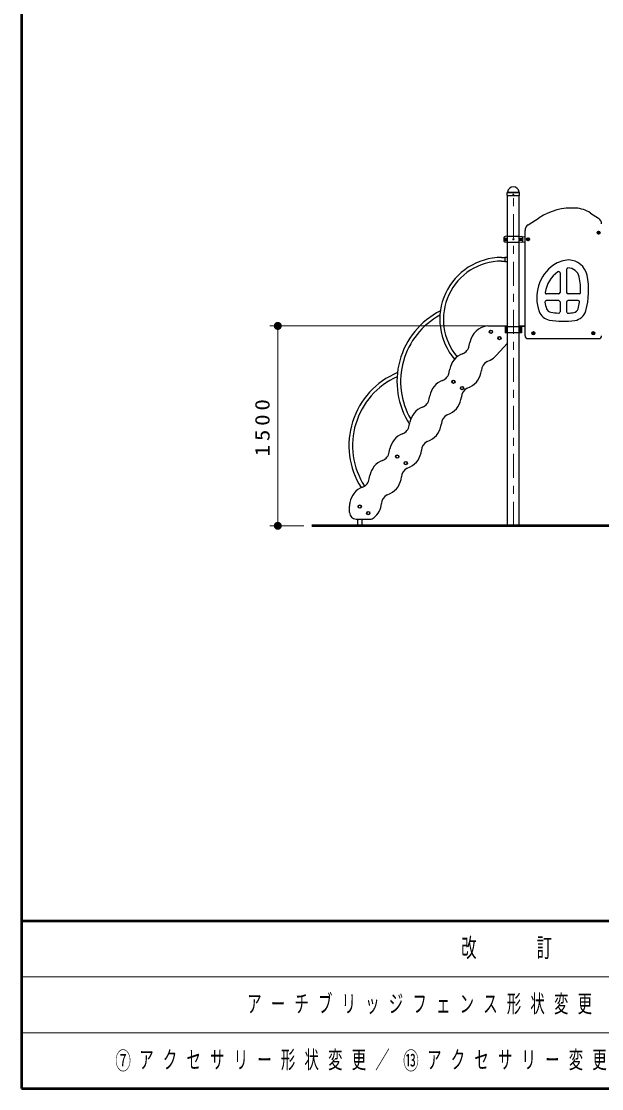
# Model space of a CAD drawing. Units: millimetres on the paper, scale 1:60. Extents: x -385 to 0, y -594 to 267.
# Drawn here: x -385 to -312.4, y -297 to -163.5 of the extents above; entities that cross this region are included whole.
import ezdxf
from ezdxf.enums import TextEntityAlignment as Align

# ---------------------------------------------------------------- set-up
doc = ezdxf.new("R2010")
doc.units = ezdxf.units.MM
doc.linetypes.add('USER1', pattern=[4.5, 2.5, -2])
doc.linetypes.add('USER2', pattern=[6, 3, -1, 1, -1])
doc.layers.add('1_60', color=7, linetype='Continuous', lineweight=25)
doc.layers.add('NAKAMURA図枠', color=7, linetype='Continuous', lineweight=13)
doc.layers.add('図面情報', color=7, linetype='Continuous')
doc.styles.add('ＭＳ ゴシック', font='')
doc.styles.get('ＭＳ ゴシック').set_extended_font_data('MS Gothic')

# ---------------------------------------------------------------- blocks, each defined once
blk = doc.blocks.new('filled_dot')
at = {"color": 0, "linetype": 'Continuous', "lineweight": -2, "const_width": 1.25}
blk.add_lwpolyline([(-0.625, 0, 1), (0.625, 0, 1)], format="xyb", close=True, dxfattribs=at)

msp = doc.modelspace()

# ---------------------------------------------------------------- linework, layer by layer
at = {"layer": '1_60'}
for p, q in [((-324.239, -185.273), (-324.232, -184.942)), ((-324.23, -185.281), (-324.239, -185.273)), ((-324.23, -185.281), (-322.698, -185.281)), ((-324.211, -184.894), (-324.193, -184.876)), ((-324.207, -226.598), (-324.207, -185.281)), ((-322.718, -184.894), (-322.736, -184.876)), ((-322.722, -226.598), (-322.722, -185.281)), ((-322.69, -185.273), (-322.698, -185.281)), ((-322.69, -185.273), (-322.697, -184.942)), ((-324.94, -193.037), (-324.524, -193.037)), ((-324.94, -193.491), (-324.524, -193.491)), ((-324.524, -192.997), (-324.524, -193.531)), ((-324.524, -192.997), (-324.207, -192.997)), ((-324.524, -193.531), (-324.207, -193.531)), ((-326.646, -201.597), (-324.207, -201.597)), ((-325.931, -201.597), (-324.207, -201.597)), ((-322.434, -201.698), (-324.495, -201.698)), ((-324.495, -201.698), (-324.495, -202.448)), ((-322.434, -202.448), (-324.495, -202.448)), ((-324.356, -201.698), (-324.356, -202.448)), ((-322.769, -201.698), (-322.769, -202.448)), ((-322.722, -201.598), (-322.006, -201.598)), ((-322.722, -201.636), (-322.006, -201.636)), ((-322.613, -201.698), (-322.613, -202.448)), ((-322.564, -201.698), (-322.564, -202.448)), ((-322.434, -201.698), (-322.434, -202.448)), ((-328.98, -204.066), (-328.908, -203.655)), ((-324.207, -203.742), (-325.595, -205.301)), ((-326.729, -206.065), (-326.356, -205.88)), ((-331.48, -207.399), (-331.408, -206.989)), ((-329.229, -209.398), (-328.856, -209.214)), ((-333.98, -210.732), (-333.908, -210.322)), ((-331.729, -212.732), (-331.356, -212.547)), ((-336.48, -214.066), (-336.408, -213.656)), ((-334.229, -216.065), (-333.856, -215.881)), ((-338.981, -217.399), (-338.908, -216.989)), ((-336.73, -219.398), (-336.356, -219.214)), ((-341.481, -220.733), (-341.408, -220.322)), ((-339.23, -222.732), (-338.856, -222.547)), ((-343.952, -224.931), (-343.952, -224.16)), ((-343.119, -225.765), (-341.41, -225.765)), ((-342.923, -226.598), (-342.923, -225.765)), ((-342.356, -226.598), (-342.356, -225.765))]:
    msp.add_line(p, q, dxfattribs=at)
at = {"layer": '1_60', "lineweight": 13}
for p, q in [((-324.209, -184.923), (-322.72, -184.923)), ((-324.179, -184.865), (-322.752, -184.865)), ((-324.464, -201.598), (-353.923, -201.598)), ((-352.923, -226.598), (-352.923, -201.598)), ((-326.089, -201.597), (-325.806, -201.597)), ((-324.473, -201.597), (-324.756, -201.597)), ((-349.657, -226.598), (-353.923, -226.598))]:
    msp.add_line(p, q, dxfattribs=at)
at = {"layer": '1_60', "linetype": 'USER1', "lineweight": 13}
msp.add_line((-324.206, -184.931), (-322.723, -184.931), dxfattribs=at)
at = {"layer": '1_60', "linetype": 'USER2', "lineweight": 13}
msp.add_line((-323.464, -226.598), (-323.464, -184.931), dxfattribs=at)
at = {"layer": '1_60', "color": 4}
for p, q in [((-321.627, -188.963), (-320.232, -188.058)), ((-313.822, -187.474), (-312.802, -188.136)), ((-322.006, -202.848), (-322.006, -189.655)), ((-321.698, -190.726), (-321.631, -190.687)), ((-321.698, -190.726), (-321.698, -190.803)), ((-321.698, -190.803), (-321.631, -190.841)), ((-321.631, -190.687), (-321.564, -190.726)), ((-321.631, -190.841), (-321.564, -190.803)), ((-321.564, -190.726), (-321.564, -190.803)), ((-312.864, -189.893), (-312.797, -189.854)), ((-312.864, -189.893), (-312.864, -189.97)), ((-312.864, -189.97), (-312.797, -190.008)), ((-312.797, -189.854), (-312.731, -189.893)), ((-312.797, -190.008), (-312.731, -189.97)), ((-312.731, -189.893), (-312.731, -189.97)), ((-321.031, -202.476), (-320.964, -202.438)), ((-321.031, -202.476), (-321.031, -202.553)), ((-321.031, -202.553), (-320.964, -202.592)), ((-320.964, -202.438), (-320.898, -202.476)), ((-320.964, -202.592), (-320.898, -202.553)), ((-320.898, -202.476), (-320.898, -202.553)), ((-313.531, -202.476), (-313.464, -202.438)), ((-313.531, -202.476), (-313.531, -202.553)), ((-313.531, -202.553), (-313.464, -202.592)), ((-313.464, -202.438), (-313.398, -202.476)), ((-313.464, -202.592), (-313.398, -202.553)), ((-313.398, -202.476), (-313.398, -202.553)), ((-321.673, -203.181), (-312.756, -203.181))]:
    msp.add_line(p, q, dxfattribs=at)
at = {"layer": '1_60', "color": 2, "lineweight": 13}
for p, q in [((-324.577, -190.918), (-324.577, -190.61)), ((-324.269, -190.61), (-324.577, -190.61)), ((-322.66, -190.61), (-322.352, -190.61)), ((-322.352, -190.918), (-322.352, -190.61)), ((-324.269, -190.918), (-324.577, -190.918)), ((-322.66, -190.918), (-322.352, -190.918))]:
    msp.add_line(p, q, dxfattribs=at)
at = {"layer": '1_60', "color": 2}
for p, q in [((-324.231, -190.389), (-324.494, -190.412)), ((-324.231, -190.389), (-322.697, -190.389)), ((-322.698, -190.389), (-322.006, -190.45)), ((-324.231, -191.139), (-324.494, -191.116)), ((-324.231, -191.139), (-322.697, -191.139)), ((-322.698, -191.139), (-322.006, -191.079)), ((-316.798, -194.515), (-316.798, -197.431)), ((-317.631, -194.962), (-317.631, -197.431)), ((-317.798, -198.431), (-319.344, -198.431)), ((-317.798, -197.598), (-319.328, -197.598)), ((-317.631, -198.598), (-317.631, -199.829)), ((-316.798, -198.598), (-316.798, -199.829)), ((-315.218, -197.598), (-316.631, -197.598)), ((-315.341, -198.431), (-316.631, -198.431))]:
    msp.add_line(p, q, dxfattribs=at)
at = {"layer": '1_60', "lineweight": 50}
msp.add_line((-177.369, -226.598), (-348.657, -226.598), dxfattribs=at)
at = {"layer": '1_60'}
for centre, radius in [((-323.464, -185.148), 0.05), ((-326.267, -202.322), 0.208), ((-325.2, -203.122), 0.208), ((-330.954, -208.573), 0.208), ((-329.887, -209.373), 0.208), ((-337.986, -217.948), 0.208), ((-336.919, -218.748), 0.208), ((-342.673, -224.198), 0.208), ((-341.606, -224.998), 0.208)]:
    msp.add_circle(centre, radius, dxfattribs=at)
at = {"layer": '1_60', "color": 2, "lineweight": 13}
for centre, radius in [((-324.423, -190.764), 0.154), ((-324.423, -190.764), 0.0833), ((-323.464, -190.764), 0.0833), ((-322.506, -190.764), 0.154), ((-322.506, -190.764), 0.0833)]:
    msp.add_circle(centre, radius, dxfattribs=at)
at = {"layer": '1_60', "lineweight": 13}
for centre, radius in [((-321.631, -190.764), 0.2), ((-312.797, -189.931), 0.2), ((-326.267, -202.322), 0.142), ((-320.964, -202.515), 0.2), ((-313.464, -202.515), 0.2), ((-325.2, -203.122), 0.142), ((-330.954, -208.573), 0.142), ((-329.887, -209.373), 0.142), ((-337.986, -217.948), 0.142), ((-336.919, -218.748), 0.142), ((-342.673, -224.198), 0.142), ((-341.606, -224.998), 0.142)]:
    msp.add_circle(centre, radius, dxfattribs=at)
at = {"layer": '1_60', "color": 4}
for centre in [(-321.631, -190.764), (-312.797, -189.931), (-320.964, -202.515), (-313.464, -202.515)]:
    msp.add_circle(centre, 0.175, dxfattribs=at)
at = {"layer": '1_60', "color": 4, "linetype": 'USER1', "lineweight": 13}
for centre in [(-321.631, -190.764), (-312.797, -189.931), (-320.964, -202.515), (-313.464, -202.515)]:
    msp.add_circle(centre, 0.104, dxfattribs=at)
at = {"layer": '1_60', "color": 4, "lineweight": 13}
for centre in [(-321.631, -190.764), (-312.797, -189.931), (-320.964, -202.515), (-313.464, -202.515)]:
    msp.add_circle(centre, 0.0917, dxfattribs=at)
at = {"layer": '1_60'}
for centre, radius, start, end in [((-323.464, -184.931), 0.72, 90, 173.3676), ((-323.464, -184.931), 0.72, 6.6324, 90), ((-324.162, -184.944), 0.07, 135, 178.99605), ((-324.226, -184.843), 0.0467, 315, 353.3676), ((-322.703, -184.843), 0.0467, 186.6324, 225), ((-322.767, -184.944), 0.07, 1.00395, 45), ((-324.94, -200.764), 7.727, 90, 220.40611), ((-324.94, -200.764), 7.274, 90, 220.21402), ((-328.13, -208.549), 9.893, 116.83602, 212.74529), ((-328.13, -208.549), 9.44, 118.61215, 209.98376), ((-326.446, -204.089), 2.5, 94.60074, 170), ((-330.293, -203.834), 1.333, 290.57944, 350), ((-328.946, -207.423), 2.5, 110.57944, 170), ((-327.462, -203.638), 2.5, 296.2602, 318.31733), ((-326.139, -207.261), 1.333, 116.2602, 175.68077), ((-334.135, -216.556), 9.893, 112.74484, 212.19005), ((-334.135, -216.556), 9.44, 114.20152, 212.55082), ((-332.793, -207.167), 1.333, 290.57944, 350), ((-329.962, -206.972), 2.5, 296.2602, 355.68077), ((-331.446, -210.756), 2.5, 110.57944, 170), ((-328.639, -210.594), 1.333, 116.2602, 175.68077), ((-335.294, -210.501), 1.333, 290.57944, 350), ((-332.462, -210.305), 2.5, 296.2602, 355.68077), ((-333.946, -214.09), 2.5, 110.57944, 170), ((-331.139, -213.927), 1.333, 116.2602, 175.68077), ((-337.794, -213.834), 1.333, 290.57944, 350), ((-334.962, -213.639), 2.5, 296.2602, 355.68077), ((-336.446, -217.423), 2.5, 110.57944, 170), ((-333.64, -217.261), 1.333, 116.2602, 175.68077), ((-340.294, -217.168), 1.333, 290.57944, 350), ((-337.462, -216.972), 2.5, 296.2602, 355.68077), ((-338.946, -220.756), 2.5, 110.57944, 170), ((-336.14, -220.594), 1.333, 116.2602, 175.68077), ((-342.794, -220.501), 1.333, 290.57944, 350), ((-339.962, -220.305), 2.5, 296.2602, 355.68077), ((-341.446, -224.09), 2.5, 110.57944, 170.17221), ((-338.64, -223.928), 1.333, 116.2602, 175.68077), ((-341.041, -224.16), 2.912, 170.17221, 180), ((-342.462, -223.639), 2.5, 309.15636, 355.68077), ((-343.119, -224.931), 0.833, 180, 270), ((-341.41, -224.931), 0.833, 270, 309.15636)]:
    msp.add_arc(centre, radius, start, end, dxfattribs=at)
at = {"layer": '1_60', "color": 4}
for centre, radius, start, end in [((-316.147, -194.348), 7.5, 86.29842, 123), ((-315.91, -190.689), 3.833, 57, 86.29842), ((-313.256, -188.835), 0.833, 0, 57), ((-321.173, -189.662), 0.833, 123, 180), ((-321.673, -202.848), 0.333, 180, 270), ((-312.756, -202.848), 0.333, 270, 0)]:
    msp.add_arc(centre, radius, start, end, dxfattribs=at)
at = {"layer": '1_60', "color": 2}
for centre, radius, start, end in [((-323.839, -190.764), 0.833, 163.80375, 196.19625), ((-324.48, -190.578), 0.167, 95, 163.80375), ((-322.449, -190.578), 0.167, 16.19625, 85), ((-323.089, -190.764), 0.833, 343.80375, 16.19625), ((-324.48, -190.95), 0.167, 196.19625, 265), ((-322.449, -190.95), 0.167, 275, 343.80375), ((-316.445, -196.779), 3.431, 91.51387, 124.89438), ((-316.536, -193.516), 0.167, 88.07227, 91.59908), ((-316.536, -193.516), 0.167, 88.07227, 91.59908), ((-316.612, -195.761), 2.413, 12.13973, 88.19476), ((-315.548, -198.066), 5, 124.89438, 200.23669), ((-315.548, -198.066), 4, 125.94133, 170.47071), ((-317.798, -194.962), 0.167, 0, 125.94133), ((-316.631, -194.515), 0.167, 90.88405, 180), ((-316.612, -195.761), 1.413, 12.13973, 90.88405), ((-323.214, -197.181), 8.167, 358.20921, 12.13973), ((-323.214, -197.181), 9.167, 343.90746, 12.13973), ((-319.328, -197.431), 0.167, 170.47071, 270), ((-317.798, -197.431), 0.167, 270, 0), ((-316.631, -197.431), 0.167, 180, 270), ((-315.218, -197.431), 0.167, 270, 358.20921), ((-319.344, -198.598), 0.167, 90, 187.97818), ((-315.548, -198.066), 4, 187.97818, 200.23669), ((-317.798, -198.598), 0.167, 0, 90), ((-316.631, -198.598), 0.167, 90, 180), ((-323.214, -197.181), 8.167, 343.90746, 349.80008), ((-315.341, -198.598), 0.167, 349.80008, 90), ((-318.675, -199.219), 1.667, 200.23669, 259.90338), ((-318.675, -199.219), 0.667, 200.23669, 259.90338), ((-317.214, -191.014), 9, 259.90338, 266.21356), ((-317.798, -199.829), 0.167, 266.21356, 0), ((-316.631, -199.829), 0.167, 180, 273.78644), ((-317.214, -191.014), 9, 273.78644, 278.32186), ((-316.008, -199.26), 0.667, 278.32186, 343.90746), ((-316.008, -199.26), 1.667, 278.32186, 343.90746), ((-317.214, -191.014), 10, 259.90338, 278.32186)]:
    msp.add_arc(centre, radius, start, end, dxfattribs=at)
at = {"layer": '1_60', "color": 2, "lineweight": 13}
for centre, start, end in [((-326.402, -190.764), 355.87048, 4.12952), ((-320.527, -190.764), 175.87048, 184.12952)]:
    msp.add_arc(centre, 2.139, start, end, dxfattribs=at)
at = {"layer": 'NAKAMURA図枠', "lineweight": 50}
for p, q in [((-385, -30), (-385, -297)), ((-385, -276), (0, -276)), ((-385, -297), (0, -297))]:
    msp.add_line(p, q, dxfattribs=at)
at = {"layer": 'NAKAMURA図枠'}
for p, q in [((-385, -283), (-243.5, -283)), ((-385, -290), (-243.5, -290))]:
    msp.add_line(p, q, dxfattribs=at)

# ---------------------------------------------------------------- block references
at = {"layer": '1_60', "lineweight": 13, "xscale": 0.4, "yscale": 0.4}
for p, rotation in [((-352.923, -201.598), 270), ((-352.923, -226.598), 90)]:
    msp.add_blockref('filled_dot', p, dxfattribs=dict(at, rotation=rotation))

# ---------------------------------------------------------------- texts
at = {"layer": '1_60', "insert": (-353.923, -214.098), "char_height": 1.833, "attachment_point": 8, "rotation": 90, "style": 'ＭＳ ゴシック'}
msp.add_mtext('\\T1.33;\\W1.15;1500', dxfattribs=at)
at = {"layer": 'NAKAMURA図枠', "color": 4, "insert": (-314.25, -279.5), "char_height": 2.346, "attachment_point": 5, "style": 'ＭＳ ゴシック'}
msp.add_mtext('\\T1.64;\\W0.6;改\u3000\u3000訂\u3000\u3000事\u3000\u3000項', dxfattribs=at)
at = {"layer": '図面情報', "style": 'ＭＳ ゴシック', "width": 0.65}
for s, p in [('⑦', (-373.25, -293.5)), ('⑬', (-337.25, -293.5))]:
    msp.add_text(s, height=2.199, dxfattribs=at).set_placement(p, align=Align.MIDDLE_LEFT)
at = {"layer": '図面情報', "char_height": 2.199, "attachment_point": 4, "style": 'ＭＳ ゴシック'}
for s, insert in [('\\T1.64;\\W0.6;アーチブリッジフェンス形状変更', (-356.75, -286.5)), ('\\T1.64;\\W0.6;アクセサリー形状変更／', (-370.25, -293.5)), ('\\T1.64;\\W0.6;アクセサリー変更／型番変更', (-334.25, -293.5))]:
    msp.add_mtext(s, dxfattribs=dict(at, insert=insert))

doc.saveas('drawing.dxf')
